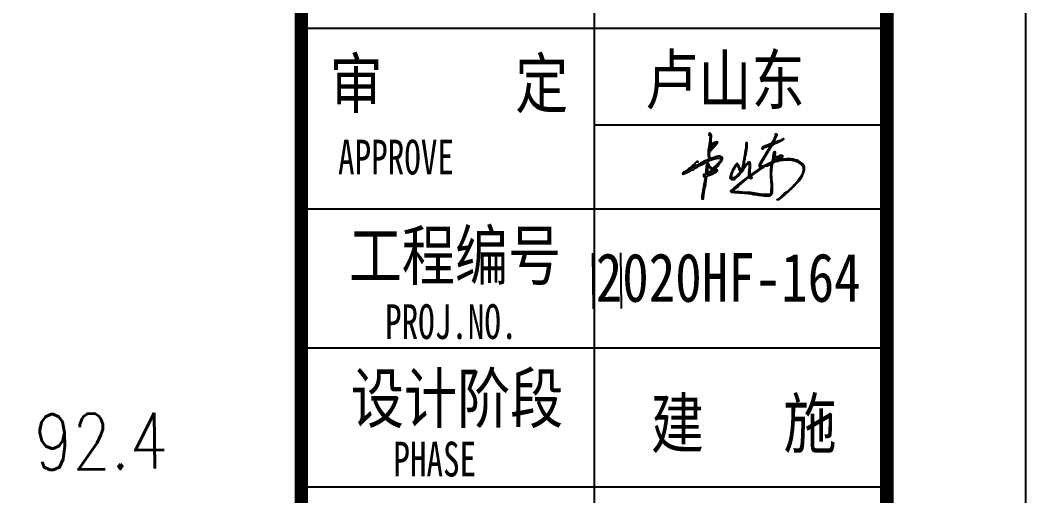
# Model space of a CAD drawing. Extents: x -266287 to 275962, y -324567 to 363765.
# Drawn here: x 239801 to 275962, y 173443 to 190553 of the extents above; entities that cross this region are included whole.
import ezdxf
from ezdxf.enums import TextEntityAlignment as Align

# ---------------------------------------------------------------- set-up
doc = ezdxf.new("R2010")
doc.units = 0
doc.header["$LTSCALE"] = 1000
doc.linetypes.add('8522', pattern=[4, 2, 2, 0])
doc.linetypes.add('LENGSHUI', pattern=[22, 20, -1, 0, -1])
doc.layers.get('0').update_dxf_attribs({"linetype": 'CONTINUOUS'})
for name, color, linetype in [('0-TK', 4, 'CONTINUOUS'), ('00签名', 7, 'LENGSHUI'), ('PUB_TITLE', 4, 'CONTINUOUS'), ('图层1', 251, 'CONTINUOUS')]:
    doc.layers.add(name, color=color, linetype=linetype)
doc.styles.add('-黑体', font='simhei.ttf', dxfattribs={"width": 0.8})
doc.styles.add('ROMANS', font='ROMANS.shx', dxfattribs={"width": 0.8})

# ---------------------------------------------------------------- blocks, each defined once
blk = doc.blocks.new('9410')
for points in [[(-0.5, 2), (-0.5, 0)], [(0.5, 2), (0.5, 0)]]:
    blk.add_lwpolyline(points)

msp = doc.modelspace()

# ---------------------------------------------------------------- hatches: boundary and pattern name
at = {"layer": '00签名', "linetype": 'Continuous'}
h = msp.add_hatch(color=256, dxfattribs=at)
edge = h.paths.add_edge_path()
edge.add_arc((264589.53342, 185654.18478), 42.01322, 162.831204184, 244.100553828, ccw=False)
edge.add_line((264549.39234, 185666.58657), (264549.39234, 185751.4375))
edge.add_line((264549.39234, 185751.4375), (264550.70461, 185807.56851))
edge.add_line((264550.70461, 185807.56851), (264550.70461, 185883.28469))
edge.add_line((264550.70461, 185883.28469), (264583.35424, 186075.17583))
edge.add_line((264583.35424, 186075.17583), (264614.01582, 186230.15738))
edge.add_line((264614.01582, 186230.15738), (264616.98611, 186414.70196))
edge.add_line((264616.98611, 186414.70196), (264606.44865, 186425.23396))
edge.add_line((264606.44865, 186425.23396), (264598.54359, 186404.17336))
edge.add_line((264598.54359, 186404.17336), (264580.10892, 186406.80466))
edge.add_line((264580.10892, 186406.80466), (264582.74133, 186493.68517))
edge.add_arc((264593.96062, 186456.37809), 38.95755, 4.534228502, 106.737515993, ccw=False)
edge.add_line((264632.79624, 186459.45786), (264640.69344, 186409.43936))
edge.add_line((264640.69344, 186409.43936), (264638.06104, 186209.35515))
edge.add_line((264638.06104, 186209.35515), (264638.06104, 186167.23055))
edge.add_line((264638.06104, 186167.23055), (264616.98611, 186077.72214))
edge.add_line((264616.98611, 186077.72214), (264593.27879, 185977.67833))
edge.add_line((264593.27879, 185977.67833), (264592.7916, 185971.38225))
edge.add_line((264592.7916, 185971.38225), (264615.21808, 185969.48867))
edge.add_line((264615.21808, 185969.48867), (264634.78429, 186019.77914))
edge.add_line((264634.78429, 186019.77914), (264651.74167, 186064.62003))
edge.add_line((264651.74167, 186064.62003), (264676.28979, 186095.6075))
edge.add_line((264676.28979, 186095.6075), (264758.97862, 186157.58244))
edge.add_line((264758.97862, 186157.58244), (264840.37089, 186185.98961))
edge.add_line((264840.37089, 186185.98961), (264868.80083, 186171.78603))
edge.add_line((264868.80083, 186171.78603), (264839.08219, 186090.44349))
edge.add_line((264839.08219, 186090.44349), (264774.48228, 186006.51725))
edge.add_line((264774.48228, 186006.51725), (264691.79346, 185918.71885))
edge.add_line((264691.79346, 185918.71885), (264636.238, 185850.28804))
edge.add_arc((264641.88902, 185877.5703), 27.86136, 172.357724519, 258.297720212, ccw=False)
edge.add_line((264614.27513, 185881.27551), (264721.51209, 185997.48108))
edge.add_line((264721.51209, 185997.48108), (264744.76365, 186034.92441))
edge.add_line((264744.76365, 186034.92441), (264760.26732, 186062.03973))
edge.add_line((264760.26732, 186062.03973), (264770.60833, 186083.98763))
edge.add_line((264770.60833, 186083.98763), (264787.40069, 186104.64707))
edge.add_line((264787.40069, 186104.64707), (264808.07487, 186120.13911))
edge.add_line((264808.07487, 186120.13911), (264825.23655, 186126.86354))
edge.add_line((264825.23655, 186126.86354), (264823.10706, 186132.59189))
edge.add_line((264823.10706, 186132.59189), (264818.67519, 186137.02499))
edge.add_line((264818.67519, 186137.02499), (264809.80361, 186139.5577))
edge.add_line((264809.80361, 186139.5577), (264800.29553, 186138.28964))
edge.add_line((264800.29553, 186138.28964), (264788.8937, 186131.32384))
edge.add_line((264788.8937, 186131.32384), (264786.35559, 186124.35803))
edge.add_line((264786.35559, 186124.35803), (264780.02211, 186116.12757))
edge.add_line((264780.02211, 186116.12757), (264770.51404, 186115.49524))
edge.add_line((264770.51404, 186115.49524), (264755.30897, 186115.49524))
edge.add_line((264755.30897, 186115.49524), (264750.87711, 186113.59485))
edge.add_line((264750.87711, 186113.59485), (264750.87711, 186107.26138))
edge.add_line((264750.87711, 186107.26138), (264751.50574, 186101.56363))
edge.add_line((264751.50574, 186101.56363), (264748.339, 186095.86247))
edge.add_line((264748.339, 186095.86247), (264740.10391, 186095.86247))
edge.add_line((264740.10391, 186095.86247), (264732.49745, 186096.4982))
edge.add_line((264732.49745, 186096.4982), (264726.7926, 186091.43278))
edge.add_line((264726.7926, 186091.43278), (264719.82263, 186080.03388))
edge.add_line((264719.82263, 186080.03388), (264716.6559, 186077.50117))
edge.add_line((264716.6559, 186077.50117), (264711.58754, 186073.06807))
edge.add_line((264711.58754, 186073.06807), (264705.25406, 186062.93722))
edge.add_line((264705.25406, 186062.93722), (264698.28409, 186057.23607))
edge.add_line((264698.28409, 186057.23607), (264691.94276, 186050.27027))
edge.add_line((264691.94276, 186050.27027), (264686.8744, 186044.57252))
edge.add_line((264686.8744, 186044.57252), (264674.20744, 186035.074))
edge.add_line((264674.20744, 186035.074), (264669.13123, 186028.74052))
edge.add_line((264669.13123, 186028.74052), (264660.89614, 186013.54425))
edge.add_line((264660.89614, 186013.54425), (264657.7294, 186008.47883))
edge.add_line((264657.7294, 186008.47883), (264650.12294, 185992.64683))
edge.add_line((264650.12294, 185992.64683), (264644.42595, 185973.64979))
edge.add_line((264644.42595, 185973.64979), (264641.25135, 185964.15128))
edge.add_line((264641.25135, 185964.15128), (264639.98623, 185954.02043))
edge.add_line((264639.98623, 185954.02043), (264637.45598, 185949.58733))
edge.add_line((264637.45598, 185949.58733), (264582.32486, 185948.32268))
edge.add_line((264582.32486, 185948.32268), (264585.52303, 185923.71968))
edge.add_line((264585.52303, 185923.71968), (264583.73142, 185903.09423))
edge.add_line((264583.73142, 185903.09423), (264581.93196, 185879.77628))
edge.add_line((264581.93196, 185879.77628), (264582.83562, 185867.22151))
edge.add_line((264582.83562, 185867.22151), (264576.54929, 185853.76925))
edge.add_line((264576.54929, 185853.76925), (264573.86188, 185844.80107))
edge.add_line((264573.86188, 185844.80107), (264578.34875, 185826.86471))
edge.add_line((264578.34875, 185826.86471), (264579.24455, 185816.10494))
edge.add_line((264579.24455, 185816.10494), (264581.03616, 185805.34176))
edge.add_line((264581.03616, 185805.34176), (264582.83562, 185796.37358))
edge.add_line((264582.83562, 185796.37358), (264585.52303, 185780.23222))
edge.add_line((264585.52303, 185780.23222), (264582.83562, 185764.98836))
edge.add_line((264582.83562, 185764.98836), (264580.14036, 185756.02018))
edge.add_line((264580.14036, 185756.02018), (264573.86188, 185744.35951))
edge.add_line((264573.86188, 185744.35951), (264573.86188, 185729.11564))
edge.add_line((264573.86188, 185729.11564), (264573.86188, 185715.66338))
edge.add_line((264573.86188, 185715.66338), (264576.54929, 185699.52201))
edge.add_line((264576.54929, 185699.52201), (264578.34875, 185679.79066))
edge.add_line((264578.34875, 185679.79066), (264583.73142, 185660.06271))
edge.add_line((264583.73142, 185660.06271), (264584.62722, 185640.33136))
edge.add_line((264584.62722, 185640.33136), (264589.11409, 185624.18999))
edge.add_line((264589.11409, 185624.18999), (264583.73142, 185617.01681))
edge.add_line((264583.73142, 185617.01681), (264571.18233, 185616.39128))
for points in [[(267059.41341, 184074.8037), (267197.41505, 184180.80958), (267564.19105, 184506.49589), (267801.07572, 184757.58449), (267861.02375, 184843.70349), (267907.85691, 184907.35444), (267935.95682, 184961.64285), (267982.78998, 185087.07497), (267999.65307, 185176.93353), (268003.39343, 185261.17934), (267990.28643, 185309.85499), (267933.25369, 185387.20299), (267898.4117, 185425.33644), (267863.57757, 185446.88999), (267823.75366, 185470.10254), (267782.27959, 185494.97071), (267732.51542, 185513.20623), (267691.03349, 185521.49789), (267636.28741, 185538.0778), (267589.83928, 185549.68068), (267515.18124, 185559.62795), (267457.11125, 185566.26059), (267362.54912, 185566.26059), (267236.46889, 185554.65431), (267145.22279, 185549.68068), (267115.35486, 185533.10417), (267060.60877, 185523.1535), (266990.93265, 185491.65269), (266946.13468, 185483.36443), (267017.47668, 185533.10417), (267105.40674, 185574.55225), (267136.92483, 185609.36768), (267158.49481, 185620.97396), (267199.96888, 185632.58024), (267223.19687, 185647.50114), (267229.82895, 185662.42204), (267204.94294, 185683.97559), (267181.71494, 185698.89649), (267128.62688, 185683.97559), (267100.42482, 185670.7103), (267082.17875, 185654.13038), (267044.02072, 185645.84213), (267000.88863, 185640.86849), (266939.5026, 185640.86849), (266923.92036, 185656.00357), (266942.75578, 185685.27764), (266946.93619, 185735.45592), (266957.39507, 185773.09304), (266959.49313, 185798.18218), (266938.56751, 185814.90827), (266921.83015, 185821.18056), (266905.0928, 185800.27294), (266888.35544, 185766.82075), (266879.98676, 185741.72821), (266875.79849, 185708.27602), (266869.52788, 185660.18509), (266869.52788, 185630.91443), (266867.42981, 185597.45884), (266859.06114, 185570.27893), (266848.60225, 185541.00827), (266842.32378, 185511.7342), (266833.9551, 185482.46354), (266821.40601, 185436.46337), (266821.40601, 185405.10195), (266810.93927, 185375.82788), (266800.48039, 185342.37569), (266787.92344, 185300.55705), (266781.39351, 185147.50988), (266773.88135, 185061.14952), (266777.63743, 184978.53893), (266777.63743, 184899.68831), (266788.90568, 184794.54848), (266792.66962, 184708.18812), (266800.18179, 184640.59702), (266800.18179, 184554.23665), (266796.4257, 184426.56759), (266788.90568, 184358.97989), (266784.99244, 184309.98807), (266762.7624, 184295.17256), (266736.82343, 184282.21323), (266705.32105, 184280.36045), (266640.46969, 184280.36045), (266577.47279, 184282.21323), (266503.35694, 184282.21323), (266423.68555, 184293.32317), (266351.42418, 184302.58032), (266056.86241, 184354.27143), (265979.7527, 184354.27143), (265893.29208, 184358.9425), (265778.79441, 184368.28123), (265664.29675, 184372.9523), (265542.78982, 184379.9589), (265470.34771, 184393.96871), (265423.6167, 184398.63977), (265493.71715, 184475.6988), (265580.16992, 184536.41588), (265657.28749, 184615.81044), (265734.3972, 184678.85966), (265989.69297, 184891.07029), (266111.7578, 184969.49256), (266309.4472, 185114.66283), (266495.47546, 185236.28397), (266539.29904, 185262.23322), (266591.232, 185294.67232), (266659.3994, 185310.89188), (266750.28403, 185351.43906), (266787.61698, 185382.25655), (266807.08889, 185395.23287), (266821.5396, 185402.0253), (266821.5396, 185437.93541), (266894.84608, 185481.0289), (266936.52445, 185514.06634), (267018.45892, 185562.90177), (267065.88929, 185591.6285), (267086.01341, 185608.86794), (267098.94753, 185617.48596), (267074.50942, 185620.35863), (267048.64117, 185611.74061), (267019.89692, 185610.30258), (266963.83856, 185618.92059), (266932.21832, 185618.92059), (266919.27633, 185587.32119), (266912.0942, 185547.10037), (266902.02821, 185518.37365), (266889.09408, 185486.77424), (266879.03595, 185470.97284), (266797.10934, 185435.06273), (266774.10923, 185422.13401), (266746.80298, 185410.64332), (266718.05087, 185396.27995), (266666.30651, 185373.29857), (266618.87614, 185348.87915), (266581.5039, 185330.20508), (266542.69366, 185317.27975), (266513.94941, 185305.78566), (266476.57717, 185302.91299), (266444.95693, 185308.65833), (266416.21268, 185317.27975), (266414.77468, 185325.89777), (266444.95693, 185393.40728), (266581.00885, 185627.56241), (266827.29159, 186038.98355), (266853.55274, 186061.06744), (266876.02637, 186072.29636), (266890.46922, 186093.15298), (266937.02736, 186114.00961), (267007.65429, 186139.67668), (267156.9468, 186210.26285), (267209.92485, 186232.72069), (267243.6353, 186253.57731), (267264.50592, 186276.03515), (267250.05522, 186292.07793), (267238.8184, 186288.87209), (267227.58159, 186277.63977), (267208.32184, 186263.20162), (267158.55767, 186248.76346), (267123.23635, 186229.51485), (267086.31987, 186210.26285), (267049.39553, 186197.42931), (266999.63136, 186181.38653), (266972.34082, 186171.76223), (266933.81347, 186158.92529), (266901.70604, 186149.30099), (266882.44629, 186144.48714), (266869.60646, 186142.88592), (266940.23339, 186256.78655), (266969.1348, 186320.95424), (266991.60843, 186364.26871), (267009.26516, 186377.10224), (267020.50198, 186407.58317), (267020.50198, 186439.66872), (267010.31812, 186454.62361), (266942.47289, 186449.89135), (266945.62392, 186427.81767), (266953.51326, 186413.62428), (266956.67214, 186399.4343), (266951.94168, 186382.08948), (266945.62392, 186367.89949), (266940.89345, 186353.70611), (266871.46878, 186210.21525), (266849.38019, 186173.94818), (266832.02205, 186134.52967), (266819.40224, 186112.45258), (266535.3858, 186009.96106), (266510.13832, 185994.19365), (266494.35963, 185987.88737), (266483.31926, 185959.504), (266470.16512, 185940.35059), (266482.35274, 185929.27805), (266492.32443, 185921.52693), (266507.83595, 185915.98896), (266518.91561, 185923.74008), (266515.59172, 185941.45886), (266523.34748, 185954.74455), (266800.35466, 186067.68988), (266384.45885, 185368.95046), (266372.83699, 185330.49064), (266375.31224, 185313.17642), (266375.31224, 185299.57117), (266376.55379, 185287.20677), (266390.16369, 185278.54796), (266407.49039, 185271.13), (266429.75972, 185268.65509), (266458.22894, 185266.18357), (266474.31409, 185264.94611), (266478.02303, 185257.52475), (266365.8906, 185191.55867), (266185.33931, 185076.47837), (265854.25396, 184836.11215), (265654.70223, 184676.57512), (265488.63308, 184528.90954), (265457.9715, 184506.62508), (265435.67074, 184475.98437), (265410.58828, 184450.91562), (265368.77632, 184423.05919), (265346.47556, 184403.55901), (265354.83638, 184381.27795), (265363.20506, 184367.34974), (265399.4379, 184361.77777), (265494.20434, 184353.42152), (265639.15142, 184345.06528), (265761.78989, 184339.49331), (265842.62425, 184331.13706), (265903.94741, 184325.5651), (265981.99221, 184317.20885), (266060.03701, 184311.64028), (266101.84897, 184300.49635), (266165.95383, 184286.56814), (266241.21693, 184280.99957), (266330.41212, 184261.49939), (266450.26888, 184250.35886), (266545.03532, 184233.64297), (266642.59132, 184228.0744), (266701.12492, 184216.93047), (266762.44808, 184233.64297), (266815.41042, 184264.28368), (266832.13206, 184294.92439), (266846.072, 184345.06528), (266846.072, 184400.77473), (266848.85371, 184512.19704), (266848.85371, 184606.90346), (266846.072, 184662.61291), (266834.92162, 184735.03826), (266832.13206, 184801.88825), (266832.13206, 184871.52592), (266832.13206, 184913.31056), (266820.98168, 185038.65768), (266829.34251, 185147.29231), (266834.92162, 185306.06783), (266851.64327, 185364.56496), (266860.00409, 185409.13389), (266935.26719, 185453.69941), (267041.18401, 185481.55584), (267105.28887, 185501.05602), (267172.19115, 185512.19655), (267236.29601, 185517.76851), (267328.28075, 185528.90905), (267411.89682, 185531.69673), (267489.94162, 185526.12476), (267584.71592, 185509.41227), (267629.30958, 185503.8403), (267685.06148, 185475.98387), (267746.38464, 185456.48709), (267788.18874, 185431.41495), (267866.23354, 185386.84943), (267908.0455, 185342.2805), (267935.91753, 185314.42407), (267944.27835, 185280.99908), (267952.64702, 185233.64587), (267952.64702, 185180.7207), (267952.64702, 185147.29231), (267944.27835, 185097.15482), (267930.34626, 185052.5859), (267913.62462, 185005.23269), (267882.96304, 184941.16699), (267846.72234, 184893.81038), (267766.17873, 184776.74811), (267671.07439, 184666.69585), (267626.01711, 184626.6756), (267590.97868, 184581.65453), (267505.88533, 184506.61828), (267460.8359, 184466.59803), (267425.78961, 184426.57779), (267360.71822, 184366.54743), (267255.59505, 184306.52047), (267075.38951, 184126.43278), (267000.99538, 184074.8037)], [(265901.84934, 186139.39112), (265893.47281, 186129.34186), (265893.47281, 186114.26798), (265896.82028, 186095.84208), (265898.50187, 186080.76819), (265898.50187, 186060.66968), (265898.50187, 186045.5958), (265898.50187, 186027.1699), (265896.82028, 186000.37075), (265891.79121, 185971.89899), (265888.44374, 185951.80048), (265886.77001, 185936.7232), (265881.74094, 185916.62469), (265878.38561, 185896.52618), (265871.68281, 185866.37841), (265864.98001, 185841.25527), (265859.95095, 185819.48075), (265856.59562, 185796.03022), (265856.59562, 185770.90708), (265856.59562, 185749.13256), (265851.56655, 185727.35804), (265846.54535, 185703.91091), (265841.51628, 185677.11177), (265839.83469, 185662.03788), (265836.48722, 185643.61198), (265833.13189, 185616.81283), (265824.75535, 185595.04171), (265823.07376, 185578.29182), (265821.40002, 185556.5173), (265818.05255, 185538.0914), (265808.26945, 185491.06116), (265802.25029, 185463.99004), (265802.25029, 185442.93624), (265799.2407, 185415.86172), (265793.22154, 185382.77669), (265787.19452, 185346.6796), (265769.13704, 185310.58591), (265769.13704, 185271.48017), (265766.12745, 185238.39513), (265757.09871, 185205.3067), (265742.05081, 185172.21827), (265742.05081, 185151.16447), (265730.01248, 185136.12458), (265717.9663, 185160.18704), (265705.92798, 185184.2529), (265690.88007, 185217.33793), (265669.813, 185256.44368), (265657.77468, 185289.52871), (265636.69975, 185331.63971), (265609.61352, 185373.75072), (265597.5752, 185394.80792), (265588.54646, 185400.82183), (265570.48111, 185391.79926), (265549.41404, 185373.75072), (265525.3374, 185352.69692), (265501.25289, 185319.60848), (265480.18582, 185286.52005), (265465.13792, 185259.44894), (265444.07085, 185223.35525), (265429.01509, 185199.28939), (265413.96718, 185166.20436), (265395.9097, 185124.09335), (265383.87137, 185087.99626), (265368.82347, 185051.90257), (265353.7677, 185018.81414), (265350.75812, 184997.76034), (265338.7198, 184967.68057), (265332.70064, 184943.61471), (265332.70064, 184922.5609), (265323.67189, 184889.47247), (265335.71022, 184859.3927), (265368.82347, 184844.35281), (265380.86179, 184826.30427), (265413.96718, 184823.29901), (265441.06127, 184823.29901), (265465.13792, 184826.30427), (265495.23373, 184835.33024), (265537.37572, 184865.41001), (265570.48111, 184904.51236), (265639.70933, 184970.68582), (265699.90881, 185042.8766), (265742.05081, 185081.98235), (265805.25987, 185166.20436), (265826.32693, 185211.32402), (265850.40358, 185247.41771), (265898.56474, 185313.59457), (265943.71631, 185355.70557), (265973.81212, 185385.78535), (266012.94453, 185397.81658), (266015.95411, 185382.77669), (266015.95411, 185346.6796), (266015.95411, 185307.57725), (266009.93495, 185262.45759), (266006.92537, 185220.34659), (266000.89835, 185178.23558), (265997.88877, 185130.10727), (265988.86003, 185091.00492), (265988.86003, 185060.92515), (265988.86003, 185021.8228), (265985.85045, 184970.68582), (265985.85045, 184937.60079), (265985.85045, 184922.5609), (265988.86003, 184910.52967), (266012.94453, 184889.47247), (266027.99244, 184877.44124), (266055.07867, 184868.41867), (266076.15359, 184862.40136), (266082.17275, 184862.40136), (266088.19192, 184862.40136), (266076.15359, 184874.43259), (266088.19192, 184874.43259), (266109.25898, 184874.43259), (266121.29731, 184877.44124), (266121.29731, 184898.49505), (266100.23024, 184898.49505), (266082.17275, 184898.49505), (266061.09783, 184907.52102), (266049.05951, 184937.60079), (266043.04034, 184961.66325), (266043.04034, 184985.72571), (266043.04034, 185015.80548), (266046.04992, 185042.8766), (266046.04992, 185094.01358), (266046.04992, 185127.10201), (266046.04992, 185151.16447), (266055.07867, 185232.37782), (266055.07867, 185268.47491), (266058.08825, 185349.68826), (266058.08825, 185376.75937), (266049.05951, 185418.87038), (266043.04034, 185436.91892), (266027.99244, 185439.92758), (266015.95411, 185439.92758), (265994.87919, 185439.92758), (265976.8217, 185436.91892), (265958.76422, 185424.88769), (265946.72589, 185412.85646), (265937.69715, 185406.83915), (265910.60306, 185379.76803), (265901.57432, 185367.7368), (265895.55516, 185358.71083), (265877.49767, 185334.64837), (265856.42274, 185310.58591), (265856.42274, 185304.5686), (265841.37484, 185283.51479), (265826.32693, 185262.45759), (265814.28861, 185247.41771), (265805.25987, 185235.38648), (265790.21196, 185217.33793), (265778.16578, 185199.28939), (265769.13704, 185166.20436), (265757.09871, 185145.14715), (265730.01248, 185109.05346), (265708.93756, 185091.00492), (265687.87049, 185075.96503), (265666.80342, 185057.91649), (265633.69017, 185030.84537), (265618.64227, 185012.79683), (265585.53688, 184982.72045), (265531.35656, 184934.59213), (265504.26247, 184907.52102), (265480.18582, 184895.48979), (265450.09001, 184877.44124), (265435.03425, 184868.41867), (265416.97676, 184865.41001), (265404.93844, 184865.41001), (265395.9097, 184883.45516), (265383.87137, 184895.48979), (265377.85221, 184907.52102), (265374.84263, 184919.55225), (265377.85221, 184937.60079), (265389.89053, 184940.60605), (265386.88095, 184973.69448), (265383.87137, 184994.75168), (265386.88095, 185015.80548), (265398.91928, 185036.86269), (265407.94802, 185054.91123), (265416.97676, 185084.98761), (265432.02467, 185112.06212), (265441.06127, 185133.11592), (265447.08043, 185154.17313), (265465.13792, 185184.2529), (265480.18582, 185217.33793), (265495.23373, 185241.40379), (265510.28949, 185244.40905), (265519.31823, 185280.50614), (265531.35656, 185307.57725), (265552.42363, 185325.6258), (265582.52729, 185343.67094), (265597.5752, 185340.66569), (265603.59436, 185325.6258), (265603.59436, 185301.55994), (265606.60394, 185280.50614), (265615.63269, 185256.44368), (265627.67101, 185238.39513), (265639.70933, 185223.35525), (265639.70933, 185199.28939), (265645.7285, 185178.23558), (265654.7651, 185166.20436), (265660.78426, 185151.16447), (265669.813, 185130.10727), (265672.82258, 185106.04481), (265687.87049, 185103.03615), (265696.89923, 185103.03615), (265715.6325, 185098.2155), (265730.01248, 185109.05346), (265754.56061, 185142.82522), (265769.13704, 185166.20436), (265772.54737, 185178.78292), (265776.66492, 185199.33018), (265790.21196, 185217.33793), (265805.25987, 185235.38648), (265794.14092, 185253.77838), (265801.33091, 185272.78222), (265803.38968, 185277.40569), (265816.74028, 185324.08237), (265826.11477, 185344.87101), (265828.34642, 185367.15547), (265834.9785, 185390.34763), (265836.63652, 185408.57295), (265841.61058, 185440.04657), (265849.89282, 185471.52358), (265850.49002, 185491.14275), (265857.79002, 185522.01123), (265864.75213, 185540.84849), (265866.7559, 185573.2434), (265869.78906, 185617.30578), (265878.07915, 185662.03448), (265886.36925, 185688.54127), (265899.73557, 185723.46549), (265909.95871, 185778.23665), (265912.04892, 185826.28678), (265914.13912, 185855.53705), (265924.59015, 185878.51843), (265930.86076, 185920.29967), (265941.31179, 185964.17507), (265939.22158, 186031.02846), (265945.4922, 186079.08199), (265945.4922, 186118.77586), (265945.4922, 186137.57912)], [(264099.69964, 185403.7761), (264091.70814, 185413.76756), (264065.71416, 185417.7621), (264053.72298, 185413.76756), (264049.7233, 185397.78258), (264033.72459, 185375.80748), (264023.72932, 185357.82353), (263997.7432, 185341.84195), (263981.75235, 185329.85492), (263959.75805, 185311.87436), (263943.76719, 185293.89041), (263931.76816, 185283.90235), (263911.77762, 185267.92077), (263897.78268, 185255.93034), (263869.79279, 185231.95627), (263877.03779, 185240.49269), (263856.83509, 185218.05865), (263834.38503, 185202.35244), (263816.42184, 185186.64623), (263807.44024, 185173.18376), (263791.72441, 185161.96504), (263773.76122, 185141.77474), (263762.54012, 185132.79976), (263744.57693, 185121.58104), (263722.12687, 185108.11857), (263683.96098, 185094.6561), (263661.51092, 185085.68113), (263648.0346, 185076.70615), (263632.31877, 185063.24708), (263625.58454, 185054.2721), (263621.09767, 185040.80964), (263621.09767, 185025.10343), (263641.30037, 185013.8847), (263674.97939, 185025.10343), (263697.42945, 185043.05338), (263731.10847, 185052.02836), (263787.23755, 185065.49083), (263805.19288, 185085.68113), (263834.38503, 185101.38734), (263865.81669, 185112.60606), (263908.46944, 185132.79976), (263944.39583, 185152.99006), (264016.23287, 185173.18376), (264045.42503, 185202.35244), (264088.07778, 185236.00521), (264157.67533, 185267.41763), (264184.62011, 185287.61133), (264220.53864, 185310.04537), (264285.64931, 185345.94528), (264321.56784, 185361.6515), (264379.94428, 185393.06052), (264445.05496, 185426.71668), (264480.97348, 185444.66324), (264505.6709, 185460.36945), (264532.61569, 185473.83192), (264584.25004, 185500.75685), (264653.84759, 185527.67839), (264734.67409, 185550.11583), (264770.59262, 185563.5783), (264813.25323, 185574.79702), (264837.95066, 185579.28451), (264869.38231, 185588.25949), (264898.5666, 185592.74698), (264934.48513, 185592.74698), (264983.87998, 185592.74698), (265008.5774, 185588.25949), (265013.06427, 185565.82204), (265004.08267, 185538.89711), (264990.61421, 185511.97557), (264972.65102, 185485.05064), (264950.20096, 185455.88196), (264934.48513, 185437.93541), (264914.28243, 185417.74171), (264889.58501, 185399.79175), (264871.62182, 185379.59805), (264837.95066, 185350.43277), (264826.7217, 185339.21405), (264808.7585, 185319.02035), (264795.29004, 185305.55788), (264777.32685, 185289.85507), (264748.14256, 185265.17388), (264727.93986, 185242.73644), (264707.7293, 185215.8149), (264674.08958, 185224.48392), (264663.01777, 185236.65453), (264648.62208, 185248.82515), (264629.80237, 185268.74008), (264605.44284, 185293.0813), (264584.4072, 185309.67821), (264564.47953, 185329.59315), (264568.9114, 185352.8261), (264564.47953, 185380.48875), (264540.12, 185381.59362), (264512.44443, 185381.59362), (264491.40879, 185377.16733), (264481.44496, 185357.2524), (264480.33699, 185346.18666), (264474.80502, 185320.74055), (264469.26519, 185289.75988), (264465.94915, 185274.27125), (264463.73322, 185256.56946), (264463.73322, 185236.65453), (264463.73322, 185215.63133), (264459.30135, 185194.60812), (264457.08542, 185168.05374), (264458.19339, 185149.24709), (264458.19339, 185129.33215), (264457.08542, 185109.41382), (264451.55345, 185080.6497), (264448.22955, 185057.41335), (264445.84861, 185000.57522), (264439.87659, 184990.64155), (264425.96023, 184990.64155), (264398.12749, 184990.64155), (264382.22308, 184996.60107), (264374.26301, 184996.60107), (264368.29885, 184982.69326), (264368.29885, 184966.79667), (264372.27496, 184948.9147), (264374.26301, 184931.03274), (264388.18723, 184919.1103), (264408.06776, 184915.13615), (264419.99607, 184913.14738), (264443.8527, 184925.06982), (264430.49424, 184861.65344), (264422.6599, 184836.5847), (264422.6599, 184811.51255), (264410.11081, 184781.73874), (264406.97551, 184744.13223), (264403.8402, 184722.19452), (264392.86269, 184689.28967), (264386.59208, 184668.91919), (264381.88519, 184640.716), (264380.91866, 184609.07581), (264371.03341, 184577.45941), (264365.10068, 184541.88926), (264355.21543, 184494.46126), (264345.33017, 184468.77379), (264343.34998, 184433.20364), (264343.34998, 184399.60866), (264337.41725, 184364.03852), (264329.50433, 184340.32622), (264325.5518, 184314.63534), (264321.59927, 184273.13627), (264315.66654, 184225.71167), (264313.68635, 184201.99597), (264311.71401, 184170.37957), (264309.73382, 184140.73835), (264309.73382, 184128.8805), (264323.57946, 184124.93015), (264337.41725, 184120.9764), (264347.30251, 184120.9764), (264365.10068, 184122.95157), (264373.0136, 184136.7846), (264369.05321, 184146.66727), (264369.05321, 184166.42582), (264373.0136, 184194.09187), (264380.91866, 184221.75792), (264374.98594, 184253.37772), (264382.89886, 184284.99412), (264392.78411, 184358.10959), (264392.78411, 184393.67974), (264404.64956, 184427.27471), (264414.53482, 184492.48609), (264434.31319, 184539.91068), (264438.26572, 184565.60156), (264446.17864, 184593.26761), (264450.13117, 184626.86258), (264454.0837, 184656.50381), (264460.01642, 184705.90698), (264463.96896, 184743.4523), (264463.96896, 184769.13978), (264481.76713, 184852.13792), (264483.74732, 184893.637), (264491.65239, 184923.27822), (264499.56531, 184935.13267), (264517.36348, 184954.89462), (264539.11419, 184962.79872), (264586.56813, 184978.61032), (264620.18429, 184992.43995), (264679.51154, 185016.15564), (264728.94567, 185035.91419), (264766.51436, 185055.67614), (264810.01577, 185073.46292), (264839.6794, 185091.24629), (264853.51718, 185109.03307), (264875.26789, 185134.72054), (264875.26789, 185150.52874), (264861.4301, 185172.26586), (264841.65959, 185188.07746), (264831.76648, 185195.98156), (264804.08305, 185203.88566), (264788.26507, 185203.88566), (264772.44708, 185203.88566), (264744.76365, 185195.98156), (264726.96548, 185178.19479), (264721.03275, 185170.29069), (264717.08022, 185164.36176), (264730.91801, 185154.48249), (264744.76365, 185148.55357), (264756.6291, 185142.62464), (264778.37981, 185142.62464), (264790.24526, 185150.52874), (264796.17798, 185150.52874), (264802.11071, 185146.57839), (264804.08305, 185140.64947), (264784.31253, 185130.77019), (264774.42728, 185124.84127), (264762.56183, 185118.91234), (264740.81112, 185109.03307), (264717.08022, 185097.17522), (264705.21477, 185093.22147), (264685.44426, 185085.31737), (264667.64609, 185077.41327), (264651.8281, 185071.48434), (264626.11701, 185051.72579), (264608.31884, 185039.86794), (264596.46124, 185031.96384), (264580.6354, 185024.05974), (264564.81742, 185016.15564), (264552.95197, 185012.20189), (264539.11419, 185006.27297), (264545.28265, 185014.89779), (264559.66263, 185025.16462), (264574.04261, 185037.48142), (264582.26199, 185043.63811), (264622.65167, 185072.10307), (264640.16696, 185087.85348), (264661.17902, 185101.85308), (264680.43877, 185117.60349), (264704.96332, 185138.6029), (264711.96472, 185154.3533), (264690.95266, 185178.85431), (264675.18968, 185189.35572), (264655.92208, 185201.60452), (264634.91002, 185213.85673), (264615.65027, 185233.10534), (264599.88729, 185248.85574), (264582.372, 185266.35695), (264563.11226, 185283.85816), (264550.85391, 185296.10696), (264533.33862, 185317.10977), (264526.33722, 185317.10977), (264526.33722, 185296.10696), (264522.83259, 185273.35675), (264519.33582, 185247.10834), (264515.83119, 185229.60713), (264514.07887, 185199.85712), (264514.07887, 185170.10371), (264512.32656, 185145.6027), (264507.07747, 185115.85269), (264505.32516, 185093.10248), (264500.06821, 185068.60147), (264496.56358, 185054.60187), (264494.81913, 185047.60206), (264503.57284, 185033.60246), (264505.32516, 185024.85185), (264503.57284, 185017.85205), (264519.33582, 185042.34966), (264552.60623, 185080.85368), (264570.11366, 185098.35148), (264599.88729, 185101.85308), (264638.41465, 185131.6031), (264650.67299, 185147.3535), (264664.68365, 185161.35311), (264675.18968, 185177.10351), (264680.43877, 185184.10672), (264717.22167, 185152.6059), (264775.00876, 185212.10593), (264893.72613, 185305.34371), (264911.09212, 185337.56184), (264925.96715, 185362.34842), (264948.29148, 185394.56655), (264980.5325, 185429.26639), (265015.25663, 185466.44456), (265032.61476, 185501.14441), (265047.49765, 185530.88422), (265052.45599, 185553.19248), (265057.41433, 185595.32388), (265049.97289, 185615.15382), (265027.65641, 185627.54541), (264992.93229, 185644.89364), (264983.01561, 185652.33199), (264958.20817, 185657.28862), (264906.12592, 185657.28862), (264871.40965, 185652.33199), (264846.60222, 185644.89364), (264779.64493, 185620.11046), (264749.87916, 185615.15382), (264702.7631, 185605.24055), (264672.99733, 185592.84556), (264625.87342, 185577.97566), (264568.83282, 185560.62743), (264546.51634, 185550.71416), (264526.67511, 185538.31917), (264491.95099, 185518.49263), (264444.82708, 185498.66609), (264424.98584, 185491.22774), (264400.18627, 185483.79278), (264380.34503, 185476.35783), (264350.58711, 185454.05297), (264320.82134, 185436.70135), (264296.02176, 185421.83144), (264268.73908, 185406.96153), (264238.98116, 185389.60991), (264209.21538, 185377.21832), (264164.57457, 185342.51847), (264142.2581, 185332.6052), (264117.45066, 185322.69193), (264060.41007, 185300.38707), (264030.65215, 185273.12218), (264008.32781, 185260.73059), (263986.01134, 185245.85728), (263973.60369, 185238.42233), (263938.88743, 185218.59579), (263911.60475, 185206.2042), (263881.84683, 185186.37426), (263854.56415, 185166.54772), (263834.72292, 185156.63445), (263802.4819, 185136.8045), (263777.68232, 185121.9346), (263884.32207, 185203.72588), (263936.40433, 185250.81732), (263958.72866, 185268.16554), (263986.01134, 185287.99208)], [(264129.58328, 185450.44938), (264129.58328, 185460.66182), (264128.79749, 185470.87426), (264138.23485, 185477.94205), (264150.02172, 185483.44262), (264158.66542, 185483.44262), (264168.88857, 185474.0155), (264172.03174, 185466.9443), (264172.03174, 185457.51718), (264167.31699, 185447.30814), (264154.73647, 185444.1635), (264146.09276, 185444.1635), (264135.08382, 185438.66632)]]:
    msp.add_hatch(color=256, dxfattribs=at).paths.add_polyline_path(points)

# ---------------------------------------------------------------- linework, layer by layer
at = {"layer": '0-TK', "const_width": 479.95426}
msp.add_lwpolyline([(249914.28571, 158765.05878), (249914.28571, 358765.05878)], dxfattribs=at)
at = {"layer": '00签名', "linetype": 'Continuous'}
msp.add_lwpolyline([(264571.18233, 185616.39128, -0.3702552711), (264549.39234, 185666.58657), (264549.39234, 185751.4375), (264550.70461, 185807.56851), (264550.70461, 185883.28469), (264583.35424, 186075.17583), (264614.01582, 186230.15738), (264616.98611, 186414.70196), (264606.44865, 186425.23396), (264598.54359, 186404.17336), (264580.10892, 186406.80466), (264582.74133, 186493.68517, -0.4780648024), (264632.79624, 186459.45786), (264640.69344, 186409.43936), (264638.06104, 186209.35515), (264638.06104, 186167.23055), (264616.98611, 186077.72214), (264593.27879, 185977.67833), (264592.7916, 185971.38225), (264615.21808, 185969.48867), (264634.78429, 186019.77914), (264651.74167, 186064.62003), (264676.28979, 186095.6075), (264758.97862, 186157.58244), (264840.37089, 186185.98961), (264868.80083, 186171.78603), (264839.08219, 186090.44349), (264774.48228, 186006.51725), (264691.79346, 185918.71885), (264636.238, 185850.28804, -0.3936080635), (264614.27513, 185881.27551), (264721.51209, 185997.48108), (264744.76365, 186034.92441), (264760.26732, 186062.03973), (264770.60833, 186083.98763), (264787.40069, 186104.64707), (264808.07487, 186120.13911), (264825.23655, 186126.86354), (264823.10706, 186132.59189), (264818.67519, 186137.02499), (264809.80361, 186139.5577), (264800.29553, 186138.28964), (264788.8937, 186131.32384), (264786.35559, 186124.35803), (264780.02211, 186116.12757), (264770.51404, 186115.49524), (264755.30897, 186115.49524), (264750.87711, 186113.59485), (264750.87711, 186107.26138), (264751.50574, 186101.56363), (264748.339, 186095.86247), (264740.10391, 186095.86247), (264732.49745, 186096.4982), (264726.7926, 186091.43278), (264719.82263, 186080.03388), (264716.6559, 186077.50117), (264711.58754, 186073.06807), (264705.25406, 186062.93722), (264698.28409, 186057.23607), (264691.94276, 186050.27027), (264686.8744, 186044.57252), (264674.20744, 186035.074), (264669.13123, 186028.74052), (264660.89614, 186013.54425), (264657.7294, 186008.47883), (264650.12294, 185992.64683), (264644.42595, 185973.64979), (264641.25135, 185964.15128), (264639.98623, 185954.02043), (264637.45598, 185949.58733), (264582.32486, 185948.32268), (264585.52303, 185923.71968), (264583.73142, 185903.09423), (264581.93196, 185879.77628), (264582.83562, 185867.22151), (264576.54929, 185853.76925), (264573.86188, 185844.80107), (264578.34875, 185826.86471), (264579.24455, 185816.10494), (264581.03616, 185805.34176), (264582.83562, 185796.37358), (264585.52303, 185780.23222), (264582.83562, 185764.98836), (264580.14036, 185756.02018), (264573.86188, 185744.35951), (264573.86188, 185729.11564), (264573.86188, 185715.66338), (264576.54929, 185699.52201), (264578.34875, 185679.79066), (264583.73142, 185660.06271), (264584.62722, 185640.33136), (264589.11409, 185624.18999), (264583.73142, 185617.01681)], format="xyb", close=True, dxfattribs=at)
msp.add_lwpolyline([(267059.41341, 184074.8037), (267197.41505, 184180.80958), (267564.19105, 184506.49589), (267801.07572, 184757.58449), (267861.02375, 184843.70349), (267907.85691, 184907.35444), (267935.95682, 184961.64285), (267982.78998, 185087.07497), (267999.65307, 185176.93353), (268003.39343, 185261.17934), (267990.28643, 185309.85499), (267933.25369, 185387.20299), (267898.4117, 185425.33644), (267863.57757, 185446.88999), (267823.75366, 185470.10254), (267782.27959, 185494.97071), (267732.51542, 185513.20623), (267691.03349, 185521.49789), (267636.28741, 185538.0778), (267589.83928, 185549.68068), (267515.18124, 185559.62795), (267457.11125, 185566.26059), (267362.54912, 185566.26059), (267236.46889, 185554.65431), (267145.22279, 185549.68068), (267115.35486, 185533.10417), (267060.60877, 185523.1535), (266990.93265, 185491.65269), (266946.13468, 185483.36443), (267017.47668, 185533.10417), (267105.40674, 185574.55225), (267136.92483, 185609.36768), (267158.49481, 185620.97396), (267199.96888, 185632.58024), (267223.19687, 185647.50114), (267229.82895, 185662.42204), (267204.94294, 185683.97559), (267181.71494, 185698.89649), (267128.62688, 185683.97559), (267100.42482, 185670.7103), (267082.17875, 185654.13038), (267044.02072, 185645.84213), (267000.88863, 185640.86849), (266939.5026, 185640.86849), (266923.92036, 185656.00357), (266942.75578, 185685.27764), (266946.93619, 185735.45592), (266957.39507, 185773.09304), (266959.49313, 185798.18218), (266938.56751, 185814.90827), (266921.83015, 185821.18056), (266905.0928, 185800.27294), (266888.35544, 185766.82075), (266879.98676, 185741.72821), (266875.79849, 185708.27602), (266869.52788, 185660.18509), (266869.52788, 185630.91443), (266867.42981, 185597.45884), (266859.06114, 185570.27893), (266848.60225, 185541.00827), (266842.32378, 185511.7342), (266833.9551, 185482.46354), (266821.40601, 185436.46337), (266821.40601, 185405.10195), (266810.93927, 185375.82788), (266800.48039, 185342.37569), (266787.92344, 185300.55705), (266781.39351, 185147.50988), (266773.88135, 185061.14952), (266777.63743, 184978.53893), (266777.63743, 184899.68831), (266788.90568, 184794.54848), (266792.66962, 184708.18812), (266800.18179, 184640.59702), (266800.18179, 184554.23665), (266796.4257, 184426.56759), (266788.90568, 184358.97989), (266784.99244, 184309.98807), (266762.7624, 184295.17256), (266736.82343, 184282.21323), (266705.32105, 184280.36045), (266640.46969, 184280.36045), (266577.47279, 184282.21323), (266503.35694, 184282.21323), (266423.68555, 184293.32317), (266351.42418, 184302.58032), (266056.86241, 184354.27143), (265979.7527, 184354.27143), (265893.29208, 184358.9425), (265778.79441, 184368.28123), (265664.29675, 184372.9523), (265542.78982, 184379.9589), (265470.34771, 184393.96871), (265423.6167, 184398.63977), (265493.71715, 184475.6988), (265580.16992, 184536.41588), (265657.28749, 184615.81044), (265734.3972, 184678.85966), (265989.69297, 184891.07029), (266111.7578, 184969.49256), (266309.4472, 185114.66283), (266495.47546, 185236.28397), (266539.29904, 185262.23322), (266591.232, 185294.67232), (266659.3994, 185310.89188), (266750.28403, 185351.43906), (266787.61698, 185382.25655), (266807.08889, 185395.23287), (266821.5396, 185402.0253), (266821.5396, 185437.93541), (266894.84608, 185481.0289), (266936.52445, 185514.06634), (267018.45892, 185562.90177), (267065.88929, 185591.6285), (267086.01341, 185608.86794), (267098.94753, 185617.48596), (267074.50942, 185620.35863), (267048.64117, 185611.74061), (267019.89692, 185610.30258), (266963.83856, 185618.92059), (266932.21832, 185618.92059), (266919.27633, 185587.32119), (266912.0942, 185547.10037), (266902.02821, 185518.37365), (266889.09408, 185486.77424), (266879.03595, 185470.97284), (266797.10934, 185435.06273), (266774.10923, 185422.13401), (266746.80298, 185410.64332), (266718.05087, 185396.27995), (266666.30651, 185373.29857), (266618.87614, 185348.87915), (266581.5039, 185330.20508), (266542.69366, 185317.27975), (266513.94941, 185305.78566), (266476.57717, 185302.91299), (266444.95693, 185308.65833), (266416.21268, 185317.27975), (266414.77468, 185325.89777), (266444.95693, 185393.40728), (266581.00885, 185627.56241), (266827.29159, 186038.98355), (266853.55274, 186061.06744), (266876.02637, 186072.29636), (266890.46922, 186093.15298), (266937.02736, 186114.00961), (267007.65429, 186139.67668), (267156.9468, 186210.26285), (267209.92485, 186232.72069), (267243.6353, 186253.57731), (267264.50592, 186276.03515), (267250.05522, 186292.07793), (267238.8184, 186288.87209), (267227.58159, 186277.63977), (267208.32184, 186263.20162), (267158.55767, 186248.76346), (267123.23635, 186229.51485), (267086.31987, 186210.26285), (267049.39553, 186197.42931), (266999.63136, 186181.38653), (266972.34082, 186171.76223), (266933.81347, 186158.92529), (266901.70604, 186149.30099), (266882.44629, 186144.48714), (266869.60646, 186142.88592), (266940.23339, 186256.78655), (266969.1348, 186320.95424), (266991.60843, 186364.26871), (267009.26516, 186377.10224), (267020.50198, 186407.58317), (267020.50198, 186439.66872), (267010.31812, 186454.62361), (266942.47289, 186449.89135), (266945.62392, 186427.81767), (266953.51326, 186413.62428), (266956.67214, 186399.4343), (266951.94168, 186382.08948), (266945.62392, 186367.89949), (266940.89345, 186353.70611), (266871.46878, 186210.21525), (266849.38019, 186173.94818), (266832.02205, 186134.52967), (266819.40224, 186112.45258), (266535.3858, 186009.96106), (266510.13832, 185994.19365), (266494.35963, 185987.88737), (266483.31926, 185959.504), (266470.16512, 185940.35059), (266482.35274, 185929.27805), (266492.32443, 185921.52693), (266507.83595, 185915.98896), (266518.91561, 185923.74008), (266515.59172, 185941.45886), (266523.34748, 185954.74455), (266800.35466, 186067.68988), (266384.45885, 185368.95046), (266372.83699, 185330.49064), (266375.31224, 185313.17642), (266375.31224, 185299.57117), (266376.55379, 185287.20677), (266390.16369, 185278.54796), (266407.49039, 185271.13), (266429.75972, 185268.65509), (266458.22894, 185266.18357), (266474.31409, 185264.94611), (266478.02303, 185257.52475), (266365.8906, 185191.55867), (266185.33931, 185076.47837), (265854.25396, 184836.11215), (265654.70223, 184676.57512), (265488.63308, 184528.90954), (265457.9715, 184506.62508), (265435.67074, 184475.98437), (265410.58828, 184450.91562), (265368.77632, 184423.05919), (265346.47556, 184403.55901), (265354.83638, 184381.27795), (265363.20506, 184367.34974), (265399.4379, 184361.77777), (265494.20434, 184353.42152), (265639.15142, 184345.06528), (265761.78989, 184339.49331), (265842.62425, 184331.13706), (265903.94741, 184325.5651), (265981.99221, 184317.20885), (266060.03701, 184311.64028), (266101.84897, 184300.49635), (266165.95383, 184286.56814), (266241.21693, 184280.99957), (266330.41212, 184261.49939), (266450.26888, 184250.35886), (266545.03532, 184233.64297), (266642.59132, 184228.0744), (266701.12492, 184216.93047), (266762.44808, 184233.64297), (266815.41042, 184264.28368), (266832.13206, 184294.92439), (266846.072, 184345.06528), (266846.072, 184400.77473), (266848.85371, 184512.19704), (266848.85371, 184606.90346), (266846.072, 184662.61291), (266834.92162, 184735.03826), (266832.13206, 184801.88825), (266832.13206, 184871.52592), (266832.13206, 184913.31056), (266820.98168, 185038.65768), (266829.34251, 185147.29231), (266834.92162, 185306.06783), (266851.64327, 185364.56496), (266860.00409, 185409.13389), (266935.26719, 185453.69941), (267041.18401, 185481.55584), (267105.28887, 185501.05602), (267172.19115, 185512.19655), (267236.29601, 185517.76851), (267328.28075, 185528.90905), (267411.89682, 185531.69673), (267489.94162, 185526.12476), (267584.71592, 185509.41227), (267629.30958, 185503.8403), (267685.06148, 185475.98387), (267746.38464, 185456.48709), (267788.18874, 185431.41495), (267866.23354, 185386.84943), (267908.0455, 185342.2805), (267935.91753, 185314.42407), (267944.27835, 185280.99908), (267952.64702, 185233.64587), (267952.64702, 185180.7207), (267952.64702, 185147.29231), (267944.27835, 185097.15482), (267930.34626, 185052.5859), (267913.62462, 185005.23269), (267882.96304, 184941.16699), (267846.72234, 184893.81038), (267766.17873, 184776.74811), (267671.07439, 184666.69585), (267626.01711, 184626.6756), (267590.97868, 184581.65453), (267505.88533, 184506.61828), (267460.8359, 184466.59803), (267425.78961, 184426.57779), (267360.71822, 184366.54743), (267255.59505, 184306.52047), (267075.38951, 184126.43278), (267000.99538, 184074.8037)], dxfattribs=at)
for points in [[(265901.84934, 186139.39112), (265893.47281, 186129.34186), (265893.47281, 186114.26798), (265896.82028, 186095.84208), (265898.50187, 186080.76819), (265898.50187, 186060.66968), (265898.50187, 186045.5958), (265898.50187, 186027.1699), (265896.82028, 186000.37075), (265891.79121, 185971.89899), (265888.44374, 185951.80048), (265886.77001, 185936.7232), (265881.74094, 185916.62469), (265878.38561, 185896.52618), (265871.68281, 185866.37841), (265864.98001, 185841.25527), (265859.95095, 185819.48075), (265856.59562, 185796.03022), (265856.59562, 185770.90708), (265856.59562, 185749.13256), (265851.56655, 185727.35804), (265846.54535, 185703.91091), (265841.51628, 185677.11177), (265839.83469, 185662.03788), (265836.48722, 185643.61198), (265833.13189, 185616.81283), (265824.75535, 185595.04171), (265823.07376, 185578.29182), (265821.40002, 185556.5173), (265818.05255, 185538.0914), (265808.26945, 185491.06116), (265802.25029, 185463.99004), (265802.25029, 185442.93624), (265799.2407, 185415.86172), (265793.22154, 185382.77669), (265787.19452, 185346.6796), (265769.13704, 185310.58591), (265769.13704, 185271.48017), (265766.12745, 185238.39513), (265757.09871, 185205.3067), (265742.05081, 185172.21827), (265742.05081, 185151.16447), (265730.01248, 185136.12458), (265717.9663, 185160.18704), (265705.92798, 185184.2529), (265690.88007, 185217.33793), (265669.813, 185256.44368), (265657.77468, 185289.52871), (265636.69975, 185331.63971), (265609.61352, 185373.75072), (265597.5752, 185394.80792), (265588.54646, 185400.82183), (265570.48111, 185391.79926), (265549.41404, 185373.75072), (265525.3374, 185352.69692), (265501.25289, 185319.60848), (265480.18582, 185286.52005), (265465.13792, 185259.44894), (265444.07085, 185223.35525), (265429.01509, 185199.28939), (265413.96718, 185166.20436), (265395.9097, 185124.09335), (265383.87137, 185087.99626), (265368.82347, 185051.90257), (265353.7677, 185018.81414), (265350.75812, 184997.76034), (265338.7198, 184967.68057), (265332.70064, 184943.61471), (265332.70064, 184922.5609), (265323.67189, 184889.47247), (265335.71022, 184859.3927), (265368.82347, 184844.35281), (265380.86179, 184826.30427), (265413.96718, 184823.29901), (265441.06127, 184823.29901), (265465.13792, 184826.30427), (265495.23373, 184835.33024), (265537.37572, 184865.41001), (265570.48111, 184904.51236), (265639.70933, 184970.68582), (265699.90881, 185042.8766), (265742.05081, 185081.98235), (265805.25987, 185166.20436), (265826.32693, 185211.32402), (265850.40358, 185247.41771), (265898.56474, 185313.59457), (265943.71631, 185355.70557), (265973.81212, 185385.78535), (266012.94453, 185397.81658), (266015.95411, 185382.77669), (266015.95411, 185346.6796), (266015.95411, 185307.57725), (266009.93495, 185262.45759), (266006.92537, 185220.34659), (266000.89835, 185178.23558), (265997.88877, 185130.10727), (265988.86003, 185091.00492), (265988.86003, 185060.92515), (265988.86003, 185021.8228), (265985.85045, 184970.68582), (265985.85045, 184937.60079), (265985.85045, 184922.5609), (265988.86003, 184910.52967), (266012.94453, 184889.47247), (266027.99244, 184877.44124), (266055.07867, 184868.41867), (266076.15359, 184862.40136), (266082.17275, 184862.40136), (266088.19192, 184862.40136), (266076.15359, 184874.43259), (266088.19192, 184874.43259), (266109.25898, 184874.43259), (266121.29731, 184877.44124), (266121.29731, 184877.44124), (266121.29731, 184898.49505), (266100.23024, 184898.49505), (266082.17275, 184898.49505), (266061.09783, 184907.52102), (266049.05951, 184937.60079), (266043.04034, 184961.66325), (266043.04034, 184985.72571), (266043.04034, 185015.80548), (266046.04992, 185042.8766), (266046.04992, 185094.01358), (266046.04992, 185127.10201), (266046.04992, 185151.16447), (266055.07867, 185232.37782), (266055.07867, 185268.47491), (266058.08825, 185349.68826), (266058.08825, 185376.75937), (266049.05951, 185418.87038), (266043.04034, 185436.91892), (266027.99244, 185439.92758), (266015.95411, 185439.92758), (265994.87919, 185439.92758), (265976.8217, 185436.91892), (265958.76422, 185424.88769), (265946.72589, 185412.85646), (265937.69715, 185406.83915), (265910.60306, 185379.76803), (265901.57432, 185367.7368), (265895.55516, 185358.71083), (265877.49767, 185334.64837), (265856.42274, 185310.58591), (265856.42274, 185304.5686), (265841.37484, 185283.51479), (265826.32693, 185262.45759), (265814.28861, 185247.41771), (265805.25987, 185235.38648), (265790.21196, 185217.33793), (265778.16578, 185199.28939), (265769.13704, 185166.20436), (265757.09871, 185145.14715), (265730.01248, 185109.05346), (265708.93756, 185091.00492), (265687.87049, 185075.96503), (265666.80342, 185057.91649), (265633.69017, 185030.84537), (265618.64227, 185012.79683), (265585.53688, 184982.72045), (265531.35656, 184934.59213), (265504.26247, 184907.52102), (265480.18582, 184895.48979), (265450.09001, 184877.44124), (265435.03425, 184868.41867), (265416.97676, 184865.41001), (265404.93844, 184865.41001), (265395.9097, 184883.45516), (265383.87137, 184895.48979), (265377.85221, 184907.52102), (265374.84263, 184919.55225), (265377.85221, 184937.60079), (265389.89053, 184940.60605), (265386.88095, 184973.69448), (265383.87137, 184994.75168), (265386.88095, 185015.80548), (265398.91928, 185036.86269), (265407.94802, 185054.91123), (265416.97676, 185084.98761), (265432.02467, 185112.06212), (265441.06127, 185133.11592), (265447.08043, 185154.17313), (265465.13792, 185184.2529), (265480.18582, 185217.33793), (265495.23373, 185241.40379), (265510.28949, 185244.40905), (265519.31823, 185280.50614), (265531.35656, 185307.57725), (265552.42363, 185325.6258), (265582.52729, 185343.67094), (265597.5752, 185340.66569), (265603.59436, 185325.6258), (265603.59436, 185301.55994), (265606.60394, 185280.50614), (265615.63269, 185256.44368), (265627.67101, 185238.39513), (265639.70933, 185223.35525), (265639.70933, 185199.28939), (265645.7285, 185178.23558), (265654.7651, 185166.20436), (265660.78426, 185151.16447), (265669.813, 185130.10727), (265672.82258, 185106.04481), (265687.87049, 185103.03615), (265696.89923, 185103.03615), (265715.6325, 185098.2155), (265730.01248, 185109.05346), (265754.56061, 185142.82522), (265769.13704, 185166.20436), (265772.54737, 185178.78292), (265776.66492, 185199.33018), (265790.21196, 185217.33793), (265805.25987, 185235.38648), (265794.14092, 185253.77838), (265801.33091, 185272.78222), (265803.38968, 185277.40569), (265816.74028, 185324.08237), (265826.11477, 185344.87101), (265828.34642, 185367.15547), (265834.9785, 185390.34763), (265836.63652, 185408.57295), (265841.61058, 185440.04657), (265849.89282, 185471.52358), (265850.49002, 185491.14275), (265857.79002, 185522.01123), (265864.75213, 185540.84849), (265866.7559, 185573.2434), (265869.78906, 185617.30578), (265878.07915, 185662.03448), (265886.36925, 185688.54127), (265899.73557, 185723.46549), (265909.95871, 185778.23665), (265912.04892, 185826.28678), (265914.13912, 185855.53705), (265924.59015, 185878.51843), (265930.86076, 185920.29967), (265941.31179, 185964.17507), (265939.22158, 186031.02846), (265945.4922, 186079.08199), (265945.4922, 186118.77586), (265945.4922, 186137.57912)], [(264099.69964, 185403.7761), (264091.70814, 185413.76756), (264065.71416, 185417.7621), (264053.72298, 185413.76756), (264049.7233, 185397.78258), (264033.72459, 185375.80748), (264023.72932, 185357.82353), (263997.7432, 185341.84195), (263981.75235, 185329.85492), (263959.75805, 185311.87436), (263943.76719, 185293.89041), (263931.76816, 185283.90235), (263911.77762, 185267.92077), (263897.78268, 185255.93034), (263869.79279, 185231.95627), (263877.03779, 185240.49269), (263856.83509, 185218.05865), (263834.38503, 185202.35244), (263816.42184, 185186.64623), (263807.44024, 185173.18376), (263791.72441, 185161.96504), (263773.76122, 185141.77474), (263762.54012, 185132.79976), (263744.57693, 185121.58104), (263722.12687, 185108.11857), (263683.96098, 185094.6561), (263661.51092, 185085.68113), (263648.0346, 185076.70615), (263632.31877, 185063.24708), (263625.58454, 185054.2721), (263621.09767, 185040.80964), (263621.09767, 185025.10343), (263641.30037, 185013.8847), (263674.97939, 185025.10343), (263697.42945, 185043.05338), (263731.10847, 185052.02836), (263787.23755, 185065.49083), (263805.19288, 185085.68113), (263834.38503, 185101.38734), (263865.81669, 185112.60606), (263908.46944, 185132.79976), (263944.39583, 185152.99006), (264016.23287, 185173.18376), (264045.42503, 185202.35244), (264088.07778, 185236.00521), (264157.67533, 185267.41763), (264184.62011, 185287.61133), (264220.53864, 185310.04537), (264285.64931, 185345.94528), (264321.56784, 185361.6515), (264379.94428, 185393.06052), (264445.05496, 185426.71668), (264480.97348, 185444.66324), (264505.6709, 185460.36945), (264532.61569, 185473.83192), (264584.25004, 185500.75685), (264653.84759, 185527.67839), (264734.67409, 185550.11583), (264770.59262, 185563.5783), (264813.25323, 185574.79702), (264837.95066, 185579.28451), (264869.38231, 185588.25949), (264898.5666, 185592.74698), (264934.48513, 185592.74698), (264983.87998, 185592.74698), (265008.5774, 185588.25949), (265013.06427, 185565.82204), (265004.08267, 185538.89711), (264990.61421, 185511.97557), (264972.65102, 185485.05064), (264950.20096, 185455.88196), (264934.48513, 185437.93541), (264914.28243, 185417.74171), (264889.58501, 185399.79175), (264871.62182, 185379.59805), (264837.95066, 185350.43277), (264826.7217, 185339.21405), (264808.7585, 185319.02035), (264795.29004, 185305.55788), (264777.32685, 185289.85507), (264748.14256, 185265.17388), (264727.93986, 185242.73644), (264707.7293, 185215.8149), (264674.08958, 185224.48392), (264663.01777, 185236.65453), (264648.62208, 185248.82515), (264629.80237, 185268.74008), (264605.44284, 185293.0813), (264584.4072, 185309.67821), (264564.47953, 185329.59315), (264568.9114, 185352.8261), (264564.47953, 185380.48875), (264540.12, 185381.59362), (264512.44443, 185381.59362), (264491.40879, 185377.16733), (264481.44496, 185357.2524), (264480.33699, 185346.18666), (264474.80502, 185320.74055), (264469.26519, 185289.75988), (264465.94915, 185274.27125), (264463.73322, 185256.56946), (264463.73322, 185236.65453), (264463.73322, 185215.63133), (264459.30135, 185194.60812), (264457.08542, 185168.05374), (264458.19339, 185149.24709), (264458.19339, 185129.33215), (264457.08542, 185109.41382), (264451.55345, 185080.6497), (264448.22955, 185057.41335), (264445.84861, 185000.57522), (264439.87659, 184990.64155), (264425.96023, 184990.64155), (264398.12749, 184990.64155), (264382.22308, 184996.60107), (264374.26301, 184996.60107), (264368.29885, 184982.69326), (264368.29885, 184966.79667), (264372.27496, 184948.9147), (264374.26301, 184931.03274), (264388.18723, 184919.1103), (264408.06776, 184915.13615), (264419.99607, 184913.14738), (264443.8527, 184925.06982), (264430.49424, 184861.65344), (264422.6599, 184836.5847), (264422.6599, 184811.51255), (264410.11081, 184781.73874), (264406.97551, 184744.13223), (264403.8402, 184722.19452), (264392.86269, 184689.28967), (264386.59208, 184668.91919), (264381.88519, 184640.716), (264380.91866, 184609.07581), (264371.03341, 184577.45941), (264365.10068, 184541.88926), (264355.21543, 184494.46126), (264345.33017, 184468.77379), (264343.34998, 184433.20364), (264343.34998, 184399.60866), (264337.41725, 184364.03852), (264329.50433, 184340.32622), (264325.5518, 184314.63534), (264321.59927, 184273.13627), (264315.66654, 184225.71167), (264313.68635, 184201.99597), (264311.71401, 184170.37957), (264309.73382, 184140.73835), (264309.73382, 184128.8805), (264323.57946, 184124.93015), (264337.41725, 184120.9764), (264347.30251, 184120.9764), (264365.10068, 184122.95157), (264373.0136, 184136.7846), (264369.05321, 184146.66727), (264369.05321, 184166.42582), (264373.0136, 184194.09187), (264380.91866, 184221.75792), (264374.98594, 184253.37772), (264382.89886, 184284.99412), (264392.78411, 184358.10959), (264392.78411, 184393.67974), (264404.64956, 184427.27471), (264414.53482, 184492.48609), (264434.31319, 184539.91068), (264438.26572, 184565.60156), (264446.17864, 184593.26761), (264450.13117, 184626.86258), (264454.0837, 184656.50381), (264460.01642, 184705.90698), (264463.96896, 184743.4523), (264463.96896, 184769.13978), (264481.76713, 184852.13792), (264483.74732, 184893.637), (264491.65239, 184923.27822), (264499.56531, 184935.13267), (264517.36348, 184954.89462), (264539.11419, 184962.79872), (264586.56813, 184978.61032), (264620.18429, 184992.43995), (264679.51154, 185016.15564), (264728.94567, 185035.91419), (264766.51436, 185055.67614), (264810.01577, 185073.46292), (264839.6794, 185091.24629), (264853.51718, 185109.03307), (264875.26789, 185134.72054), (264875.26789, 185150.52874), (264861.4301, 185172.26586), (264841.65959, 185188.07746), (264831.76648, 185195.98156), (264804.08305, 185203.88566), (264788.26507, 185203.88566), (264772.44708, 185203.88566), (264744.76365, 185195.98156), (264726.96548, 185178.19479), (264721.03275, 185170.29069), (264717.08022, 185164.36176), (264730.91801, 185154.48249), (264744.76365, 185148.55357), (264756.6291, 185142.62464), (264778.37981, 185142.62464), (264790.24526, 185150.52874), (264796.17798, 185150.52874), (264802.11071, 185146.57839), (264804.08305, 185140.64947), (264784.31253, 185130.77019), (264774.42728, 185124.84127), (264762.56183, 185118.91234), (264740.81112, 185109.03307), (264717.08022, 185097.17522), (264705.21477, 185093.22147), (264685.44426, 185085.31737), (264667.64609, 185077.41327), (264651.8281, 185071.48434), (264626.11701, 185051.72579), (264608.31884, 185039.86794), (264596.46124, 185031.96384), (264580.6354, 185024.05974), (264564.81742, 185016.15564), (264552.95197, 185012.20189), (264539.11419, 185006.27297), (264545.28265, 185014.89779), (264559.66263, 185025.16462), (264574.04261, 185037.48142), (264582.26199, 185043.63811), (264622.65167, 185072.10307), (264640.16696, 185087.85348), (264661.17902, 185101.85308), (264680.43877, 185117.60349), (264704.96332, 185138.6029), (264711.96472, 185154.3533), (264690.95266, 185178.85431), (264675.18968, 185189.35572), (264655.92208, 185201.60452), (264634.91002, 185213.85673), (264615.65027, 185233.10534), (264599.88729, 185248.85574), (264582.372, 185266.35695), (264563.11226, 185283.85816), (264550.85391, 185296.10696), (264533.33862, 185317.10977), (264526.33722, 185317.10977), (264526.33722, 185296.10696), (264522.83259, 185273.35675), (264519.33582, 185247.10834), (264515.83119, 185229.60713), (264514.07887, 185199.85712), (264514.07887, 185170.10371), (264512.32656, 185145.6027), (264507.07747, 185115.85269), (264505.32516, 185093.10248), (264500.06821, 185068.60147), (264496.56358, 185054.60187), (264494.81913, 185047.60206), (264503.57284, 185033.60246), (264505.32516, 185024.85185), (264503.57284, 185017.85205), (264519.33582, 185042.34966), (264552.60623, 185080.85368), (264570.11366, 185098.35148), (264599.88729, 185101.85308), (264638.41465, 185131.6031), (264650.67299, 185147.3535), (264664.68365, 185161.35311), (264675.18968, 185177.10351), (264680.43877, 185184.10672), (264717.22167, 185152.6059), (264775.00876, 185212.10593), (264893.72613, 185305.34371), (264911.09212, 185337.56184), (264925.96715, 185362.34842), (264948.29148, 185394.56655), (264980.5325, 185429.26639), (265015.25663, 185466.44456), (265032.61476, 185501.14441), (265047.49765, 185530.88422), (265052.45599, 185553.19248), (265057.41433, 185595.32388), (265049.97289, 185615.15382), (265027.65641, 185627.54541), (264992.93229, 185644.89364), (264983.01561, 185652.33199), (264958.20817, 185657.28862), (264906.12592, 185657.28862), (264871.40965, 185652.33199), (264846.60222, 185644.89364), (264779.64493, 185620.11046), (264749.87916, 185615.15382), (264702.7631, 185605.24055), (264672.99733, 185592.84556), (264625.87342, 185577.97566), (264568.83282, 185560.62743), (264546.51634, 185550.71416), (264526.67511, 185538.31917), (264491.95099, 185518.49263), (264444.82708, 185498.66609), (264424.98584, 185491.22774), (264400.18627, 185483.79278), (264380.34503, 185476.35783), (264350.58711, 185454.05297), (264320.82134, 185436.70135), (264296.02176, 185421.83144), (264268.73908, 185406.96153), (264238.98116, 185389.60991), (264209.21538, 185377.21832), (264164.57457, 185342.51847), (264142.2581, 185332.6052), (264117.45066, 185322.69193), (264060.41007, 185300.38707), (264030.65215, 185273.12218), (264008.32781, 185260.73059), (263986.01134, 185245.85728), (263973.60369, 185238.42233), (263938.88743, 185218.59579), (263911.60475, 185206.2042), (263881.84683, 185186.37426), (263854.56415, 185166.54772), (263834.72292, 185156.63445), (263802.4819, 185136.8045), (263777.68232, 185121.9346), (263884.32207, 185203.72588), (263936.40433, 185250.81732), (263958.72866, 185268.16554), (263986.01134, 185287.99208)], [(264129.58328, 185450.44938), (264129.58328, 185460.66182), (264128.79749, 185470.87426), (264138.23485, 185477.94205), (264150.02172, 185483.44262), (264158.66542, 185483.44262), (264168.88857, 185474.0155), (264172.03174, 185466.9443), (264172.03174, 185457.51718), (264167.31699, 185447.30814), (264154.73647, 185444.1635), (264146.09276, 185444.1635), (264135.08382, 185438.66632)]]:
    msp.add_lwpolyline(points, close=True, dxfattribs=at)
at = {"layer": 'PUB_TITLE'}
for p, q in [((260437.92282, 222685.71996), (260437.92282, 158765.05878)), ((249914.28571, 190265.05878), (270961.55994, 190265.05878)), ((260437.92282, 186784.77748), (270961.55994, 186784.77748)), ((249914.28571, 183765.05878), (270961.55994, 183765.05878)), ((249914.28571, 178765.05878), (270961.55994, 178765.05878)), ((249914.28571, 173765.05878), (270961.55994, 173765.05878))]:
    msp.add_line(p, q, dxfattribs=at)
at = {"layer": 'PUB_TITLE', "color": 7}
msp.add_lwpolyline([(-21038.44006, 153765.05878), (275961.55994, 153765.05878), (275961.55994, 363765.05878), (-21038.44006, 363765.05878)], close=True, dxfattribs=at)
at = {"layer": 'PUB_TITLE', "const_width": 500}
msp.add_lwpolyline([(-8538.44006, 158765.05878), (270961.55994, 158765.05878), (270961.55994, 358765.05878), (-8538.44006, 358765.05878)], close=True, dxfattribs=at)

# ---------------------------------------------------------------- block references
at = {"layer": '图层1', "linetype": '8522', "xscale": 999.9999999999999, "yscale": 1000, "zscale": 1000, "rotation": 0.6726110424307647}
msp.add_blockref('9410', (260906.21303, 180172.71175, 184334.67701), dxfattribs=at)

# ---------------------------------------------------------------- texts
at = {"style": '-黑体'}
for s, height, width, p in [('卢山东', 1750, 0.8, (262276.76919, 188403.55491, 0.71586)), ('工程编号', 1750, 0.8, (251617.17019, 182091.47661)), ('PROJ.NO.', 1250, 0.7, (252921.69269, 179710.20318)), ('设计阶段', 1750, 0.8, (251692.57415, 176954.29875)), ('PHASE', 1250, 0.7, (253220.84325, 174767.02135))]:
    msp.add_text(s, height=height, dxfattribs=dict(at, width=width)).set_placement(p, align=Align.MIDDLE_LEFT)
for s, height, width, p in [('审     定', 1750, 0.8, (250927.82977, 187398.64656)), ('APPROVE', 1250, 0.7, (251232.03237, 185001.92476)), ('2020HF-164', 1750, 0.8, (260497.21929, 180422.14863, -0.71586)), ('建   施', 1750, 0.8, (262476.16407, 175174.75967))]:
    msp.add_text(s, height=height, dxfattribs=dict(at, width=width)).set_placement(p)
at = {"layer": '图层1', "style": 'ROMANS', "width": 0.8}
msp.add_text('92.4', height=2000, rotation=0.672611041, dxfattribs=at).set_placement((240321.6812, 174374.44982, 89496.37701))

doc.saveas('drawing.dxf')
